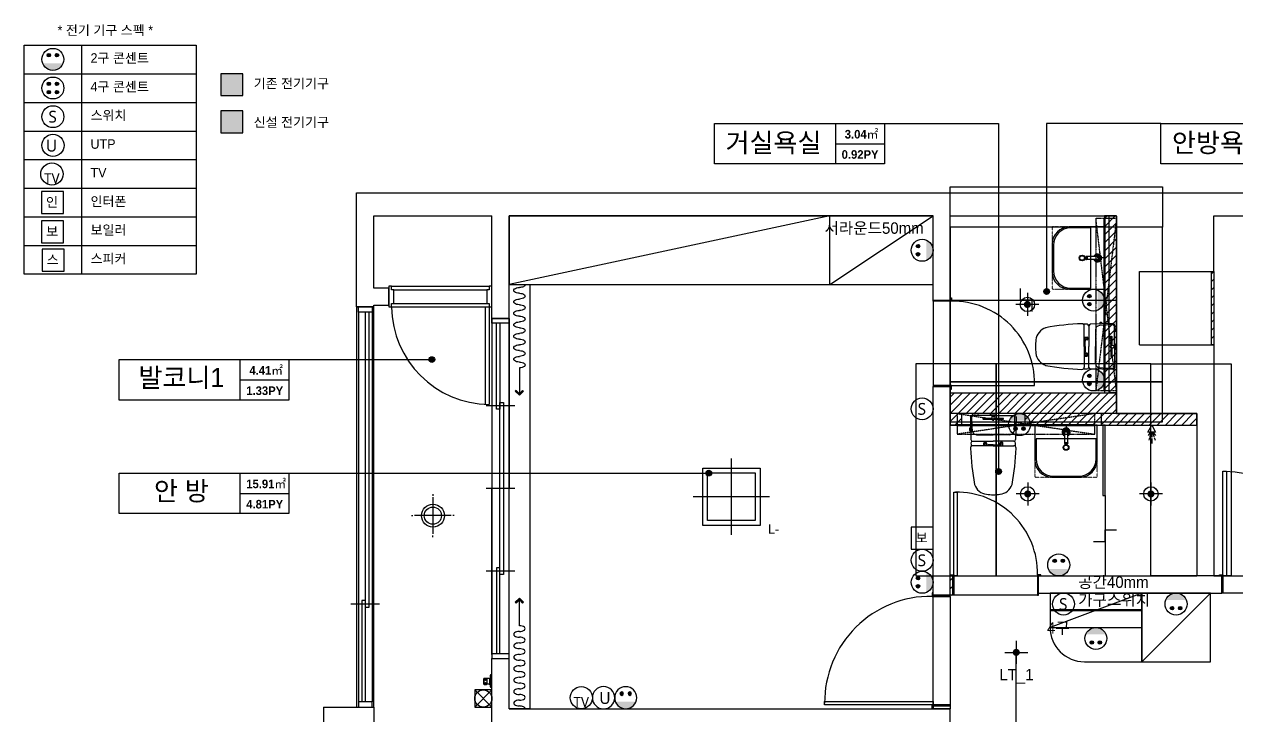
# Model space of a CAD drawing. Header units: millimetres. Extents: x 217202 to 745838, y -6815 to 171372.
# Drawn here: x 358572 to 369152, y 85841 to 91872 of the extents above; entities that cross this region are included whole.
import ezdxf
from ezdxf.enums import TextEntityAlignment as Align

# ---------------------------------------------------------------- set-up
doc = ezdxf.new("R2010")
doc.units = ezdxf.units.MM
doc.header["$PDMODE"] = 3
for name, pattern in [('DASHED', [0.75, 0.5, -0.25]), ('DH-HID2', [1.2, 0.8, -0.4]), ('DOT', [0.25, 0, -0.25]), ('HID', [2.3, 1.5, -0.8]), ('HIDDEN', [0.375, 0.25, -0.125])]:
    doc.linetypes.add(name, pattern=pattern)
doc.layers.get('DEFPOINTS').update_dxf_attribs({"color": 248})
for name, color, linetype in [('0-ELC TEXT', 7, 'Continuous'), ('01. F-소품', 3, 'Continuous'), ('02-WAL', 2, 'Continuous'), ('03-TEXT', 3, 'Continuous'), ('03-WAL NEW', 3, 'Continuous'), ('04-WIN', 4, 'Continuous'), ('06-FUR', 6, 'Continuous'), ('06-LIGHT', 4, 'Continuous'), ('07-DIM WAL', 5, 'Continuous'), ('2-con', 2, 'Continuous'), ('_LIBR', 4, 'Continuous'), ('BATH', 4, 'Continuous'), ('CO-BATH', 6, 'Continuous'), ('CO-DOOR', 8, 'Continuous'), ('FIN', 2, 'Continuous'), ('FUR', 8, 'DASHED'), ('HAT', 5, 'Continuous'), ('HL', 6, 'HIDDEN'), ('RC-LIGHT', 7, 'Continuous'), ('U-LANP', 6, 'Continuous'), ('설비', 140, 'Continuous'), ('욕실설비', 3, 'Continuous')]:
    doc.layers.add(name, color=color, linetype=linetype)
doc.styles.add('DH-TEXT', font='')
doc.styles.add('HY 울릉도 L', font='')
doc.styles.get("Standard").update_dxf_attribs({"font": ''})
doc.styles.add('넥슨고딕', font='NEXONLv1GothicBold.ttf')
doc.styles.add('코레일둥고', font='Korail_Round_Gothic_Medium.ttf')
doc.styles.get('DH-TEXT').set_extended_font_data('HY울릉도L')
doc.styles.get('HY 울릉도 L').set_extended_font_data('HY울릉도L')
doc.styles.get('Standard').set_extended_font_data('Haan YGodic 230')
doc.dimstyles.new('30', dxfattribs={"dimscale": 30, "dimtxt": 2, "dimasz": 1, "dimexe": 1, "dimexo": 1, "dimgap": 1, "dimtad": 1, "dimdec": 0, "dimrnd": 0.05, "dimdsep": 46, "dimlunit": 6, "dimtxsty": 'HY 울릉도 L', "dimblk": 'ARCHTICK', "dimcen": 2.5, "dimdle": 1, "dimclrd": 133, "dimclre": 133, "dimclrt": 30, "dimadec": 0, "dimazin": 0, "dimtfac": 1, "dimtdec": 0, "dimtix": 1, "dimtmove": 2, "dimatfit": 3, "dimldrblk": 'ARCHTICK', "dimfxl": 1, "dimlwd": -1, "dimlwe": -1, "dimarcsym": 0})

# ---------------------------------------------------------------- blocks, each defined once
blk = doc.blocks.new('ffwfr')
at = {"layer": '03-WAL NEW'}
h = blk.add_hatch(dxfattribs=at)
h.set_pattern_fill('_USER', color=8, scale=50, angle=225, pattern_type=0)
h.set_pattern_definition([(225, (159722.074, 126376.72), (35.35534, -35.35534), [])])
h.paths.add_polyline_path([(102088, 63998), (102109, 63998), (102109, 63798), (102088, 63798)])
at = {"color": 8}
for p, q in [((103433, 66740), (103368, 66740)), ((102701, 66373), (102701, 66473)), ((102088, 66373), (103538, 66373)), ((102801, 66373), (102701, 66373)), ((102801, 66273), (102801, 66373)), ((103098, 65283), (103098, 65218)), ((103438, 64668), (103438, 63968)), ((103438, 64268), (103438, 64368)), ((103438, 64368), (103538, 64368)), ((103338, 64268), (103438, 64268)), ((97938, 62823), (98088, 62973)), ((97938, 62973), (98088, 62823))]:
    blk.add_line(p, q, dxfattribs=at)
blk.add_lwpolyline([(97938, 62823), (98088, 62823), (98088, 62973), (97938, 62973)], close=True, dxfattribs=at)
blk.add_circle((98013, 62898), 75, dxfattribs=at)
at = {"layer": '02-WAL', "color": 8}
blk.add_line((101888, 62808), (102088, 62808), dxfattribs=at)
blk.add_lwpolyline([(102858, 63798), (102858, 63968)], dxfattribs=at)
at = {"layer": '03-WAL NEW', "color": 8, "linetype": 'Continuous'}
for p, q in [((103433, 67084), (103457, 67108)), ((103433, 67013), (103527, 67108)), ((103433, 66942), (103538, 67047)), ((103433, 66872), (103538, 66977)), ((103433, 66801), (103538, 66906)), ((103433, 66730), (103538, 66835)), ((103433, 66659), (103538, 66764)), ((103433, 66589), (103538, 66694)), ((103433, 66518), (103538, 66623)), ((103433, 66447), (103538, 66552)), ((104368, 66605), (104386, 66623)), ((104368, 66534), (104388, 66554)), ((103433, 66377), (103538, 66482)), ((104368, 66463), (104388, 66483)), ((103433, 66306), (103538, 66411)), ((103433, 66235), (103538, 66340)), ((104368, 66392), (104388, 66412)), ((104368, 66322), (104388, 66342)), ((103433, 66165), (103538, 66270)), ((104368, 66251), (104388, 66271)), ((103433, 66094), (103538, 66199)), ((103433, 66023), (103538, 66128)), ((104368, 66180), (104388, 66200)), ((104368, 66110), (104388, 66130)), ((103433, 65952), (103538, 66057)), ((104368, 66039), (104388, 66059)), ((103433, 65882), (103538, 65987)), ((103433, 65811), (103538, 65916)), ((104382, 65983), (104388, 65988)), ((103433, 65740), (103538, 65845)), ((103433, 65670), (103538, 65775)), ((103433, 65599), (103538, 65704)), ((103467, 65563), (103538, 65633)), ((102088, 65527), (102124, 65563)), ((102088, 65456), (102195, 65563)), ((102088, 65385), (102265, 65563)), ((102156, 65383), (102336, 65563)), ((102227, 65383), (102407, 65563)), ((102297, 65383), (102477, 65563)), ((102368, 65383), (102548, 65563)), ((102439, 65383), (102619, 65563)), ((102510, 65383), (102690, 65563)), ((102580, 65383), (102760, 65563)), ((102651, 65383), (102831, 65563)), ((102722, 65383), (102902, 65563)), ((102792, 65383), (102972, 65563)), ((102863, 65383), (103043, 65563)), ((102934, 65383), (103114, 65563)), ((103005, 65383), (103185, 65563)), ((103075, 65383), (103255, 65563)), ((103146, 65383), (103326, 65563)), ((103217, 65383), (103397, 65563)), ((103287, 65383), (103467, 65563)), ((103358, 65383), (103538, 65562)), ((103429, 65383), (103538, 65492)), ((102088, 65314), (102156, 65383)), ((102738, 65328), (102792, 65383)), ((102763, 65283), (102863, 65383)), ((102834, 65283), (102934, 65383)), ((102905, 65283), (103005, 65383)), ((102975, 65283), (103075, 65383)), ((103046, 65283), (103146, 65383)), ((103117, 65283), (103217, 65383)), ((103187, 65283), (103287, 65383)), ((103258, 65283), (103358, 65383)), ((103329, 65283), (103429, 65383)), ((103400, 65283), (103500, 65383)), ((103470, 65283), (103570, 65383)), ((103500, 65383), (103538, 65421)), ((103541, 65283), (103641, 65383)), ((103612, 65283), (103712, 65383)), ((103682, 65283), (103782, 65383)), ((103753, 65283), (103853, 65383)), ((103824, 65283), (103924, 65383)), ((103894, 65283), (103994, 65383)), ((103965, 65283), (104065, 65383)), ((104036, 65283), (104136, 65383)), ((104107, 65283), (104207, 65383)), ((102127, 65283), (102188, 65344)), ((104177, 65283), (104238, 65343))]:
    blk.add_line(p, q, dxfattribs=at)
at = {"layer": '03-WAL NEW', "color": 8}
for p, q in [((103538, 67108), (103433, 67108)), ((103433, 67108), (103433, 65563)), ((103538, 65563), (103538, 67108)), ((104368, 65983), (104368, 66623)), ((104368, 66623), (104388, 66623)), ((104388, 66623), (104388, 65983)), ((104388, 65983), (104368, 65983)), ((102088, 65383), (102088, 65563)), ((102088, 65563), (103538, 65563)), ((103433, 65563), (103538, 65563)), ((103538, 65563), (103538, 65383)), ((103538, 65383), (102088, 65383)), ((102188, 65383), (102088, 65383)), ((102088, 65383), (102088, 65283)), ((102188, 65283), (102188, 65383)), ((104238, 65383), (102738, 65383)), ((102738, 65383), (102738, 65283)), ((103408, 65283), (103408, 65383)), ((104238, 65283), (104238, 65383)), ((102738, 65283), (102088, 65283)), ((102088, 65283), (102188, 65283)), ((102738, 65283), (104238, 65283))]:
    blk.add_line(p, q, dxfattribs=at)
for points in [[(102088, 63968), (102109, 63968), (102109, 63798), (102088, 63798)], [(101938, 62808), (101938, 62833), (102088, 62833), (102088, 62808)]]:
    blk.add_lwpolyline(points, close=True, dxfattribs=at)
at = {"layer": '04-WIN', "color": 8}
for p, q in [((96923, 66268), (96923, 62868)), ((96983, 66268), (96983, 62868)), ((97043, 66268), (97043, 62868)), ((98088, 66178), (98088, 64730)), ((98088, 66173), (98088, 64730)), ((98238, 66173), (98238, 64730)), ((98288, 65451), (98038, 65451)), ((103418, 65283), (103418, 64668)), ((103438, 65283), (103418, 65283)), ((103438, 64668), (103438, 65283)), ((98288, 64730), (98038, 64730)), ((98088, 63283), (98088, 64730)), ((98238, 63288), (98238, 64730)), ((103418, 64668), (103438, 64668)), ((98288, 64009), (98038, 64009)), ((96858, 63723), (97108, 63723))]:
    blk.add_line(p, q, dxfattribs=at)
for points in [[(97058, 66313), (96908, 66313), (96908, 62823), (97058, 62823)], [(96923, 66313), (97043, 66313), (97043, 66268), (96923, 66268)], [(98238, 63248), (98238, 66213), (98088, 66213), (98088, 63248)], [(98158, 65481), (98188, 65481), (98188, 64730), (98188, 63979), (98158, 63979), (98158, 64730)], [(97043, 62868), (96923, 62868), (96923, 62823), (97043, 62823)]]:
    blk.add_lwpolyline(points, close=True, dxfattribs=at)
for points in [[(97013, 66268), (97013, 63693), (96983, 63693)], [(98178, 66213), (98238, 66213), (98238, 66173), (98088, 66173), (98088, 66213)], [(98158, 66173), (98158, 65421), (98128, 65421), (98128, 66173)], [(98158, 63288), (98158, 64039), (98128, 64039), (98128, 63288)], [(96983, 63753), (96953, 63753), (96953, 62868)], [(98178, 63248), (98238, 63248), (98238, 63288), (98088, 63288), (98088, 63248)]]:
    blk.add_lwpolyline(points, dxfattribs=at)
at = {"layer": '06-FUR', "color": 8}
for p, q in [((101038, 67108), (98238, 66508)), ((98238, 67108), (98238, 66508)), ((101938, 67108), (98238, 67108)), ((101038, 66508), (101038, 67108)), ((101038, 66508), (101938, 67108)), ((101938, 66508), (101938, 67108)), ((98238, 66508), (101938, 66508)), ((103758, 63818), (102958, 63518)), ((102958, 63818), (102958, 63518)), ((103758, 63818), (102958, 63818)), ((103758, 63218), (104358, 63818)), ((104358, 63818), (103758, 63818)), ((103758, 63818), (103758, 63218)), ((103758, 63218), (103758, 63818)), ((104358, 63818), (103758, 63818)), ((103758, 63818), (103758, 63218)), ((104358, 63218), (104358, 63818)), ((104358, 63218), (104358, 63818)), ((102958, 63518), (103758, 63518)), ((103258, 63218), (103758, 63218)), ((103758, 63218), (104358, 63218)), ((103758, 63218), (104358, 63218))]:
    blk.add_line(p, q, dxfattribs=at)
at = {"layer": '06-FUR', "color": 8, "linetype": 'HIDDEN'}
for p, q in [((103538, 67085), (103358, 65585)), ((103538, 65585), (103358, 67085)), ((103538, 67085), (103358, 67085)), ((103358, 67085), (103358, 65585)), ((103538, 65585), (103538, 67085)), ((103358, 65585), (103538, 65585)), ((102148, 65383), (103348, 65203)), ((103348, 65383), (102148, 65203)), ((102148, 65383), (102148, 65203)), ((103348, 65383), (102148, 65383)), ((103348, 65203), (103348, 65383)), ((102148, 65203), (103348, 65203))]:
    blk.add_line(p, q, dxfattribs=at)
at = {"layer": '06-FUR', "color": 8, "linetype": 'HIDDEN', "ltscale": 5}
for p, q in [((103473, 65563), (103473, 67108)), ((103473, 67108), (103538, 67108)), ((103538, 67108), (103538, 65503)), ((103538, 65563), (103473, 65563))]:
    blk.add_line(p, q, dxfattribs=at)
at = {"layer": '06-FUR', "color": 8}
blk.add_arc((103258, 63518), 300, 180, 270, dxfattribs=at)
at = {"layer": '2-con', "color": 8}
for p, q in [((96908, 66313), (96908, 67308)), ((96908, 67308), (108238, 67308)), ((97058, 66477), (97058, 67108)), ((97058, 67108), (98088, 67108)), ((98088, 66213), (98088, 67108)), ((98238, 66213), (98238, 67108)), ((98238, 67108), (101938, 67108)), ((101938, 66373), (101938, 67108)), ((102088, 66373), (102088, 67108)), ((102088, 67108), (103538, 67108)), ((103538, 65383), (103538, 67108)), ((104388, 66623), (104388, 67108)), ((104388, 67108), (108088, 67108)), ((103738, 65983), (103738, 66623)), ((103738, 66623), (104388, 66623)), ((101938, 66373), (102088, 66373)), ((96908, 66313), (97058, 66313)), ((97058, 66313), (97058, 66328)), ((98088, 66213), (98238, 66213)), ((103738, 65983), (104388, 65983)), ((104388, 65983), (104388, 63968)), ((101938, 63798), (101938, 65618)), ((101938, 65618), (102088, 65618)), ((102088, 63938), (102088, 65618)), ((103538, 65383), (104238, 65383)), ((104238, 65383), (104238, 63968)), ((102088, 63798), (102088, 63938)), ((102858, 63968), (104238, 63968)), ((102858, 63818), (102858, 63938)), ((104388, 63968), (104458, 63968)), ((104458, 63818), (104458, 63968)), ((101938, 63798), (102088, 63798)), ((102858, 63818), (104458, 63818)), ((98088, 62238), (98088, 63248)), ((98088, 63248), (98238, 63248)), ((98238, 62808), (98238, 63248)), ((96618, 62823), (96618, 62673)), ((96618, 62823), (97058, 62823)), ((97058, 62823), (97058, 62673)), ((98238, 62808), (102088, 62808)), ((102088, 62658), (102088, 62808))]:
    blk.add_line(p, q, dxfattribs=at)
blk.add_lwpolyline([(97058, 66328), (97188, 66328), (97188, 66477), (97058, 66477)], dxfattribs=at)
at = {"layer": '_LIBR', "color": 8, "linetype": 'Continuous'}
for p, q in [((97213, 66493), (98063, 66493)), ((97233, 66463), (98043, 66463)), ((97233, 66343), (98043, 66343)), ((97213, 66313), (98033, 66313))]:
    blk.add_line(p, q, dxfattribs=at)
for points in [[(97213, 66493), (97188, 66493), (97188, 66313), (97213, 66313), (97213, 66343), (97233, 66343), (97233, 66463), (97213, 66463), (97213, 66492)], [(102088, 66364), (102088, 66394), (102097, 66394), (102097, 66364), (102088, 66364)], [(98033, 65463), (98033, 66313), (98063, 66313), (98063, 65463)], [(102088, 65627), (102823, 65627), (102823, 65657), (102088, 65657), (102088, 65627)], [(102088, 65627), (102088, 65597), (102097, 65597), (102097, 65627), (102088, 65627)], [(104467, 63968), (104467, 64880), (104497, 64880), (104497, 63968), (104467, 63968)], [(102118, 63968), (102118, 64699), (102148, 64699), (102148, 63968), (102118, 63968)], [(102118, 63968), (102088, 63968), (102088, 63977), (102118, 63977), (102118, 63968)], [(102849, 63968), (102879, 63968), (102879, 63977), (102849, 63977), (102849, 63968)], [(104467, 63968), (104437, 63968), (104437, 63977), (104467, 63977), (104467, 63968)], [(101938, 63789), (101938, 63819), (101929, 63819), (101929, 63789), (101938, 63789)], [(101938, 62842), (100991, 62842), (100991, 62872), (101938, 62872), (101938, 62842)], [(101938, 62842), (101938, 62812), (101929, 62812), (101929, 62842), (101938, 62842)]]:
    blk.add_lwpolyline(points, dxfattribs=at)
for points in [[(98043, 66463), (98043, 66343), (98063, 66343), (98063, 66313), (98088, 66313), (98088, 66493), (98063, 66493), (98063, 66463)], [(102088, 66373), (102088, 66364), (101938, 66364), (101938, 66373)], [(102088, 65618), (102088, 65627), (101938, 65627), (101938, 65618)], [(102109, 63968), (102118, 63968), (102118, 63798), (102109, 63798)], [(102858, 63968), (102849, 63968), (102849, 63798), (102858, 63798)], [(104458, 63968), (104467, 63968), (104467, 63818), (104458, 63818)], [(101938, 63798), (101938, 63789), (102088, 63789), (102088, 63798)], [(101938, 62833), (101938, 62842), (102088, 62842), (102088, 62833)]]:
    blk.add_lwpolyline(points, close=True, dxfattribs=at)
for centre, radius, start, end in [((102108, 65649), 715, 359.3986, 90.9179), ((98074, 66323), 861, 180.7211, 269.2789), ((104467, 63967), 912, 0.5758, 89.0422), ((102140, 63990), 709, 358.9155, 90.6064), ((101916, 62864), 925, 89.1676, 180.4648)]:
    blk.add_arc(centre, radius, start, end, dxfattribs=at)
at = {"layer": 'BATH', "color": 8}
for p, q in [((103812, 65221), (103847, 65283)), ((103847, 65283), (103879, 65221)), ((103879, 65221), (103812, 65221)), ((103830, 65216), (103815, 65193)), ((103826, 65173), (103819, 65151)), ((103838, 65217), (103828, 65179)), ((103846, 65218), (103846, 65177)), ((103855, 65217), (103864, 65179)), ((103862, 65216), (103877, 65193)), ((103867, 65173), (103874, 65151)), ((103846, 65165), (103846, 65123))]:
    blk.add_line(p, q, dxfattribs=at)
at = {"layer": 'CO-BATH', "color": 8, "linetype": 'DOT'}
for p, q in [((102978, 67012), (102978, 66467)), ((103433, 67012), (102978, 67012)), ((103433, 66467), (103433, 67012)), ((102978, 66467), (103433, 66467)), ((103370, 65283), (102826, 65283)), ((102826, 65283), (102826, 64828)), ((103370, 64828), (103370, 65283)), ((102826, 64828), (103370, 64828))]:
    blk.add_line(p, q, dxfattribs=at)
at = {"layer": 'CO-BATH', "color": 8}
for p, q in [((103433, 67012), (103128, 67012)), ((103313, 67002), (103138, 67002)), ((103313, 66477), (103313, 67002)), ((103433, 66467), (103433, 67012)), ((102978, 66862), (102978, 66617)), ((102988, 66852), (102988, 66627)), ((103272, 66754), (103272, 66725)), ((103277, 66754), (103272, 66754)), ((103277, 66725), (103272, 66725)), ((103282, 66753), (103277, 66753)), ((103277, 66754), (103277, 66725)), ((103282, 66726), (103277, 66726)), ((103282, 66753), (103282, 66726)), ((103373, 66727), (103282, 66727)), ((103373, 66752), (103282, 66752)), ((103128, 66467), (103433, 66467)), ((103138, 66477), (103313, 66477)), ((102826, 65283), (102826, 64978)), ((103370, 65283), (102826, 65283)), ((103370, 64978), (103370, 65283)), ((103085, 65222), (103085, 65132)), ((103110, 65222), (103110, 65132)), ((102836, 65163), (102836, 64988)), ((103360, 65163), (102836, 65163)), ((103083, 65127), (103083, 65122)), ((103083, 65127), (103112, 65127)), ((103083, 65122), (103112, 65122)), ((103084, 65132), (103084, 65127)), ((103084, 65132), (103111, 65132)), ((103111, 65132), (103111, 65127)), ((103112, 65127), (103112, 65122)), ((103360, 64988), (103360, 65163)), ((102976, 64828), (103220, 64828)), ((102986, 64838), (103210, 64838))]:
    blk.add_line(p, q, dxfattribs=at)
for centre, radius in [((103238, 66740), 25), ((103238, 66740), 20), ((103098, 65088), 25), ((103098, 65088), 20)]:
    blk.add_circle(centre, radius, dxfattribs=at)
for centre, radius, start, end in [((103128, 66862), 150, 90, 180), ((103138, 66852), 150, 90, 180), ((103373, 66740), 35, 200.9248, 159.0751), ((103373, 66740), 30, 204.6243, 155.3757), ((103373, 66740), 25, 210, 150), ((103373, 66740), 18, 223.9829, 136.017), ((103373, 66740), 12.5, 270, 90), ((103128, 66617), 150, 180, 270), ((103138, 66627), 150, 180, 270), ((103098, 65222), 35, 290.9248, 249.0751), ((103098, 65222), 30, 294.6243, 245.3757), ((103098, 65222), 25, 300, 240), ((103098, 65222), 18, 313.9829, 226.017), ((103098, 65222), 12.5, 360, 180), ((102976, 64978), 150, 180, 270), ((102986, 64988), 150, 180, 270), ((103210, 64988), 150, 270, 0), ((103220, 64978), 150, 270, 0)]:
    blk.add_arc(centre, radius, start, end, dxfattribs=at)
at = {"layer": 'CO-DOOR', "color": 8, "linetype": 'DH-HID2'}
for points in [[(101938, 66364), (101938, 65627), (102088, 65627), (102088, 66364)], [(102849, 63798), (102118, 63798), (102118, 63968), (102849, 63968)], [(105379, 63818), (104467, 63818), (104467, 63968), (105379, 63968)], [(102088, 63789), (102088, 62842), (101938, 62842), (101938, 63789)]]:
    blk.add_lwpolyline(points, close=True, dxfattribs=at)
at = {"layer": 'FIN', "color": 8}
for p, q in [((103257, 65967), (103257, 66147)), ((103297, 66148), (103297, 65967)), ((103506, 66168), (103311, 66163)), ((103522, 66140), (103522, 66153)), ((103522, 65975), (103522, 66140)), ((103523, 66123), (103523, 66136)), ((103523, 66123), (103523, 66111)), ((103354, 66113), (103354, 65967)), ((103257, 65967), (103257, 65788)), ((103297, 65787), (103297, 65967)), ((103354, 65822), (103354, 65967)), ((103522, 65960), (103522, 65795)), ((103506, 65768), (103311, 65772)), ((103522, 65795), (103522, 65782)), ((102263, 65351), (102268, 65156)), ((102290, 65366), (102278, 65366)), ((102455, 65366), (102290, 65366)), ((102307, 65368), (102295, 65368)), ((102307, 65368), (102320, 65368)), ((102471, 65366), (102636, 65366)), ((102636, 65366), (102648, 65366)), ((102663, 65351), (102658, 65156)), ((102318, 65199), (102463, 65199)), ((102608, 65199), (102463, 65199)), ((102283, 65141), (102463, 65141)), ((102463, 65102), (102284, 65102)), ((102643, 65141), (102463, 65141)), ((102463, 65102), (102642, 65102)), ((98016, 63069), (98016, 63025)), ((98019, 63071), (98018, 63071)), ((98019, 63071), (98019, 63023)), ((98025, 63071), (98025, 63056)), ((98031, 63071), (98031, 63056)), ((98037, 63071), (98037, 63056)), ((98043, 63071), (98043, 63023)), ((98065, 63071), (98043, 63071)), ((98067, 63069), (98067, 63025)), ((98073, 63064), (98067, 63064)), ((98073, 63097), (98073, 63003)), ((98088, 63107), (98083, 63107)), ((98019, 63023), (98018, 63023)), ((98025, 63038), (98025, 63023)), ((98031, 63038), (98031, 63023)), ((98037, 63038), (98037, 63023)), ((98065, 63023), (98043, 63023)), ((98073, 63030), (98067, 63030)), ((98088, 62993), (98083, 62993))]:
    blk.add_line(p, q, dxfattribs=at)
for centre, radius, start, end in [((102960, 66012), 126, 108.2964, 173.4241), ((103326, 63963), 2206, 92.3333, 100.6081), ((103237, 66147), 20, 0, 92.3333), ((103326, 63963), 2200, 91.1574, 91.963), ((103281, 66147), 15.8, 4.8211, 86.3863), ((103312, 66148), 15, 91.3651, 180), ((103394, 66111), 40, 95.9437, 177.5129), ((103494, 65156), 1000, 89.3116, 95.9437), ((103507, 66153), 15, 360, 91.3651), ((103506, 66140), 16, 0, 89.3116), ((103538, 66136), 15, 90, 180), ((103237, 65967), 406, 171.6993, 180), ((103538, 66111), 15, 180, 270), ((103237, 65967), 406, 180, 188.3007), ((102960, 65923), 126, 186.5759, 251.7036), ((103394, 65824), 40, 182.4871, 264.0563), ((103326, 67972), 2206, 259.3919, 267.6667), ((103237, 65788), 20, 267.6667, 0), ((103326, 67972), 2200, 268.037, 268.8426), ((103281, 65788), 15.8, 273.6137, 355.1789), ((103312, 65787), 15, 180, 268.6349), ((103494, 66779), 1000, 264.0563, 270.6884), ((103506, 65795), 16, 270.6884, 0), ((103507, 65782), 15, 268.6349, 0), ((102295, 65383), 15, 180, 270), ((102320, 65383), 15, 270, 0), ((102278, 65351), 15, 90, 181.3651), ((102290, 65350), 16, 90, 179.3116), ((103274, 65338), 1000, 179.3116, 185.9437), ((102636, 65350), 16, 0.6884, 90), ((101652, 65338), 1000, 354.0563, 0.6884), ((102648, 65351), 15, 358.6349, 90), ((102319, 65239), 40, 185.9437, 267.5129), ((102607, 65239), 40, 272.4871, 354.0563), ((102284, 65082), 20, 90, 182.3333), ((104468, 65171), 2206, 182.3333, 190.6081), ((102283, 65156), 15, 181.3651, 270), ((102284, 65125), 15.8, 94.8211, 176.3863), ((104468, 65171), 2200, 181.1574, 181.963), ((100458, 65171), 2206, 349.3919, 357.6667), ((102642, 65082), 20, 357.6667, 90), ((102643, 65156), 15, 270, 358.6349), ((102642, 65125), 15.8, 3.6137, 85.1789), ((100458, 65171), 2200, 358.037, 358.8426), ((102419, 64804), 126, 198.2964, 263.4241), ((102507, 64804), 126, 276.5759, 341.7036), ((102463, 65081), 406, 261.6993, 270), ((102463, 65081), 406, 270, 278.3007), ((98018, 63069), 2, 90, 180), ((98022, 63071), 3, 0, 180), ((98022, 63056), 3, 0, 180), ((98028, 63071), 3, 0, 180), ((98028, 63056), 3, 0, 180), ((98034, 63071), 3, 0, 180), ((98034, 63056), 3, 0, 180), ((98040, 63071), 3, 0, 180), ((98040, 63056), 3, 0, 180), ((98065, 63069), 2, 0, 90), ((98083, 63097), 10, 90, 180), ((98018, 63025), 2, 180, 270), ((98022, 63038), 3, 180, 0), ((98022, 63023), 3, 180, 0), ((98028, 63038), 3, 180, 0), ((98028, 63023), 3, 180, 0), ((98034, 63038), 3, 180, 0), ((98034, 63023), 3, 180, 0), ((98040, 63038), 3, 180, 0), ((98040, 63023), 3, 180, 0), ((98065, 63025), 2, 270, 0), ((98083, 63003), 10, 180, 270)]:
    blk.add_arc(centre, radius, start, end, dxfattribs=at)
at = {"layer": 'FUR', "color": 8}
blk.add_line((102958, 63818), (102958, 63518), dxfattribs=at)
at = {"layer": 'HL', "color": 8, "linetype": 'Continuous'}
for p, q in [((103392, 66172), (103392, 66165)), ((103408, 66176), (103396, 66176)), ((103412, 66172), (103412, 66165)), ((103257, 66050), (103282, 66050)), ((103266, 66026), (103257, 66026)), ((103266, 66026), (103266, 66016)), ((103282, 66026), (103266, 66026)), ((103286, 66046), (103286, 66030)), ((103490, 66054), (103490, 65975)), ((103497, 66054), (103497, 65976)), ((103264, 66014), (103257, 66014)), ((103264, 65921), (103257, 65921)), ((103264, 65967), (103264, 66014)), ((103264, 65967), (103264, 65921)), ((103266, 65909), (103266, 65919)), ((103482, 65973), (103516, 65979)), ((103482, 65973), (103482, 65962)), ((103482, 65962), (103516, 65956)), ((103490, 65960), (103490, 65881)), ((103497, 65959), (103497, 65881)), ((103516, 65979), (103523, 65974)), ((103516, 65979), (103516, 65956)), ((103516, 65956), (103523, 65961)), ((103523, 65974), (103528, 65980)), ((103523, 65974), (103523, 65961)), ((103523, 65961), (103528, 65955)), ((103528, 65992), (103538, 65992)), ((103528, 65992), (103528, 65944)), ((103528, 65944), (103538, 65944)), ((103266, 65909), (103257, 65909)), ((103257, 65885), (103282, 65885)), ((103282, 65909), (103266, 65909)), ((103286, 65889), (103286, 65905)), ((102439, 65373), (102439, 65383)), ((102487, 65373), (102487, 65383)), ((102376, 65342), (102454, 65342)), ((102376, 65335), (102456, 65335)), ((102439, 65373), (102487, 65373)), ((102456, 65368), (102451, 65373)), ((102452, 65361), (102456, 65368)), ((102457, 65326), (102452, 65361)), ((102452, 65361), (102474, 65361)), ((102456, 65368), (102470, 65368)), ((102457, 65326), (102469, 65326)), ((102469, 65326), (102474, 65361)), ((102470, 65368), (102475, 65373)), ((102474, 65361), (102470, 65368)), ((102470, 65335), (102550, 65335)), ((102471, 65342), (102550, 65342)), ((102254, 65252), (102254, 65240)), ((102258, 65256), (102265, 65256)), ((102258, 65236), (102266, 65236)), ((102380, 65102), (102380, 65126)), ((102384, 65130), (102401, 65130)), ((102405, 65126), (102405, 65110)), ((102405, 65110), (102415, 65110)), ((102405, 65110), (102405, 65102)), ((102463, 65109), (102417, 65109)), ((102417, 65108), (102417, 65102)), ((102463, 65109), (102509, 65109)), ((102509, 65108), (102509, 65102)), ((102521, 65110), (102511, 65110)), ((102521, 65126), (102521, 65110)), ((102521, 65110), (102521, 65102)), ((102542, 65130), (102525, 65130)), ((102546, 65102), (102546, 65126))]:
    blk.add_line(p, q, dxfattribs=at)
for centre in [(103272, 66038), (103272, 65898), (102393, 65116), (102533, 65116)]:
    blk.add_circle(centre, 8, dxfattribs=at)
for centre, radius, start, end in [((103396, 66172), 4, 90, 180), ((103408, 66172), 4, 0, 90), ((103282, 66046), 4, 0, 90), ((103282, 66030), 4, 270, 0), ((103494, 66054), 3.5, 0, 180), ((103264, 66016), 2, 270, 0), ((103264, 65919), 2, 0, 90), ((103282, 65905), 4, 0, 90), ((103282, 65889), 4, 270, 0), ((103494, 65881), 3.5, 180, 0), ((102376, 65338), 3.5, 90, 270), ((102550, 65338), 3.5, 270, 90), ((102258, 65252), 4, 90, 180), ((102258, 65240), 4, 180, 270), ((102384, 65126), 4, 90, 180), ((102401, 65126), 4, 0, 90), ((102415, 65108), 2, 0, 90), ((102511, 65108), 2, 90, 180), ((102525, 65126), 4, 90, 180), ((102542, 65126), 4, 0, 90)]:
    blk.add_arc(centre, radius, start, end, dxfattribs=at)
at = {"layer": '욕실설비', "color": 8}
for p, q in [((103837, 65224), (103837, 65223)), ((103856, 65226), (103856, 65223))]:
    blk.add_line(p, q, dxfattribs=at)
blk = doc.blocks.new('FFSFDF')
at = {"layer": '01. F-소품'}
blk.add_hatch(color=8, dxfattribs=at).paths.add_polyline_path([(1567673, 1746751), (1567680, 1746744), (1567715, 1746779), (1567680, 1746815), (1567673, 1746808), (1567701, 1746779)])
at = {"layer": '01. F-소품', "color": 8}
for p, q in [((1567673, 1746808), (1567680, 1746815)), ((1567475, 1746779), (1567701, 1746779)), ((1567673, 1746751), (1567680, 1746744))]:
    blk.add_line(p, q, dxfattribs=at)
for points in [[(1567680, 1746815), (1567715, 1746779), (1567680, 1746744)], [(1567673, 1746808), (1567701, 1746779), (1567673, 1746751)]]:
    blk.add_lwpolyline(points, dxfattribs=at)
for centre, start_param, end_param in [((1566800, 1746779), 1.570796, 4.712389), ((1566900, 1746779), 1.570796, 4.712389), ((1567000, 1746779), 1.570796, 4.712389), ((1567100, 1746779), 1.570796, 4.712389), ((1567200, 1746779), 1.570796, 4.712389), ((1567300, 1746779), 1.570796, 4.712389), ((1567400, 1746779), 1.570796, 4.712389), ((1566750, 1746779), 6.283185, 7.853982), ((1566850, 1746779), 4.712389, 7.853982), ((1566950, 1746779), 4.712389, 7.853982), ((1567050, 1746779), 4.712389, 7.853982), ((1567150, 1746779), 4.712389, 7.853982), ((1567250, 1746779), 4.712389, 7.853982), ((1567350, 1746779), 4.712389, 7.853982), ((1567450, 1746779), 4.712389, 7.853982)]:
    blk.add_ellipse(centre, major_axis=(0, -50), ratio=0.5, start_param=start_param, end_param=end_param, dxfattribs=at)
blk = doc.blocks.new('ghehrth')
at = {"layer": '06-LIGHT'}
h = blk.add_hatch(color=256, dxfattribs=at)
h.dxf.hatch_style = 1
edge = h.paths.add_edge_path()
edge.add_arc((74745, 23107), 31.2, 270, 630)
at = {"color": 1, "linetype": 'Continuous'}
for p, q in [((74745, 23007), (74745, 23207)), ((74645, 23107), (74845, 23107))]:
    blk.add_line(p, q, dxfattribs=at)
blk = doc.blocks.new('G-101')
at = {"layer": 'RC-LIGHT', "color": 251}
for p, q in [((0, -400), (0, 400)), ((400, 0), (-400, 0))]:
    blk.add_line(p, q, dxfattribs=at)
at = {"layer": 'RC-LIGHT', "color": 7}
for p, q in [((-300, -300), (-300, 300)), ((-300, 300), (300, 300)), ((300, 300), (300, -300)), ((300, -300), (-300, -300))]:
    blk.add_line(p, q, dxfattribs=at)
at = {"layer": 'RC-LIGHT', "color": 1}
blk.add_lwpolyline([(-250, 250), (250, 250), (250, -250), (-250, -250)], close=True, dxfattribs=at)
at = {"layer": 'RC-LIGHT', "style": 'DH-TEXT'}
blk.add_attdef('L-', text='', height=100, dxfattribs=at).set_placement((383, -288), align=Align.TOP_LEFT)
blk = doc.blocks.new('hallogen')
h = blk.add_hatch(color=256)
h.dxf.hatch_style = 1
edge = h.paths.add_edge_path()
edge.add_arc((48592, 60854), 31.2, 0, 360, ccw=False)
at = {"color": 1, "linetype": 'Continuous'}
for p, q in [((48592, 60954), (48592, 60754)), ((48692, 60854), (48492, 60854))]:
    blk.add_line(p, q, dxfattribs=at)
at = {"color": 4, "linetype": 'Continuous'}
blk.add_circle((48592, 60854), 62.5, dxfattribs=at)
blk = doc.blocks.new('A$C08B77260')
at = {"layer": 'HAT', "color": 1}
for p, q in [((187, 373), (187, 360)), ((187, 347), (187, 27)), ((0, 187), (13, 187)), ((347, 187), (27, 187)), ((373, 187), (360, 187)), ((187, 0), (187, 13))]:
    blk.add_line(p, q, dxfattribs=at)
at = {"layer": 'U-LANP', "color": 4}
blk.add_circle((187, 187), 100, dxfattribs=at)
at = {"layer": 'U-LANP', "color": 8}
blk.add_circle((187, 187), 75, dxfattribs=at)
blk = doc.blocks.new('_ArchTick')
at = {"color": 0, "linetype": 'ByBlock', "const_width": 0.15}
blk.add_lwpolyline([(-0.5, -0.5), (0.5, 0.5)], dxfattribs=at)
blk = doc.blocks.new('*D200')
at = {"layer": '07-DIM WAL', "color": 133, "transparency": 16777216}
for p, q in [((367228, 84863), (367228, 86423)), ((367258, 86393), (367258, 86393))]:
    blk.add_line(p, q, dxfattribs=at)
at = {"layer": 'DEFPOINTS', "color": 0, "transparency": 16777216}
for p in [(367228, 86393), (367228, 86393), (367228, 84893)]:
    blk.add_point(p, dxfattribs=at)
at = {"layer": '07-DIM WAL', "color": 133, "transparency": 16777216, "xscale": 30, "yscale": 30, "zscale": 30}
for p, rotation in [((367228, 86393), 90), ((367228, 84893), 270)]:
    blk.add_blockref('_ArchTick', p, dxfattribs=dict(at, rotation=rotation))
at = {"layer": '07-DIM WAL', "color": 30, "transparency": 16777216, "insert": (367162, 85643), "char_height": 60, "attachment_point": 5, "rotation": 90, "style": 'HY 울릉도 L'}
blk.add_mtext('1,500', dxfattribs=at)
blk = doc.blocks.new('swich')
at = {"layer": '설비', "color": 140}
blk.add_circle((372828.6, -86554.1), 84, dxfattribs=at)
at = {"layer": '설비', "color": 140, "insert": (372858.7, -86509.1), "char_height": 90, "attachment_point": 3}
blk.add_mtext_dynamic_manual_height_columns('{\\fMalgun Gothic|b0|i0|c129|p50;S}', width=143.497, gutter_width=1, heights=[0], dxfattribs=at)
blk = doc.blocks.new('egoo')
at = {"layer": '설비'}
h = blk.add_hatch(color=140, dxfattribs=at)
edge = h.paths.add_edge_path()
edge.add_arc((1015645, 443434), 22.3, 0, 360)
h = blk.add_hatch(color=140, dxfattribs=at)
edge = h.paths.add_edge_path()
edge.add_arc((1015748, 443434), 22.3, 0, 360)
h = blk.add_hatch(color=140, dxfattribs=at)
edge = h.paths.add_edge_path()
edge.add_line((1015826, 443329), (1015567, 443329))
edge.add_ellipse((1015696, 443381), major_axis=(99, 99), ratio=1, start_angle=156.9578, end_angle=293.0422)
at = {"layer": '설비', "color": 140}
for centre, radius in [((1015696, 443381), 140), ((1015645, 443434), 22.3), ((1015748, 443434), 22.3)]:
    blk.add_circle(centre, radius, dxfattribs=at)
blk = doc.blocks.new('utp')
at = {"layer": '설비', "color": 140}
blk.add_circle((372928, -86921), 140, dxfattribs=at)
at = {"layer": '설비', "color": 140, "insert": (372982, -87001), "char_height": 150, "attachment_point": 9}
blk.add_mtext_dynamic_manual_height_columns('{\\fMalgun Gothic|b0|i0|c129|p50;U}', width=275.64, gutter_width=1, heights=[0], dxfattribs=at)
blk = doc.blocks.new('TV')
at = {"layer": '설비', "color": 140}
blk.add_circle((146227, 46947), 140, dxfattribs=at)
at = {"layer": '설비', "color": 140, "insert": (146088, 46828), "char_height": 130, "attachment_point": 7}
blk.add_mtext_dynamic_manual_height_columns('\\pxsm1,qc;{\\fMalgun Gothic|b0|i0|c129|p50;TV}', width=275.64, gutter_width=1, heights=[0], dxfattribs=at)

msp = doc.modelspace()

# ---------------------------------------------------------------- hatches: boundary and pattern name
at = {"layer": '0-ELC TEXT'}
h = msp.add_hatch(color=256, dxfattribs=at)
h.dxf.hatch_style = 1
edge = h.paths.add_edge_path()
edge.add_arc((367493.2, 89540.2), 25, 360, 720, ccw=False)
h = msp.add_hatch(color=256, dxfattribs=at)
h.dxf.hatch_style = 1
edge = h.paths.add_edge_path()
edge.add_arc((362128.8, 88947.1), 25, 180, 540, ccw=False)
h = msp.add_hatch(color=256, dxfattribs=at)
h.dxf.hatch_style = 1
edge = h.paths.add_edge_path()
edge.add_arc((364544.9, 87957.4), 25, 180, 540, ccw=False)
h = msp.add_hatch(color=256, dxfattribs=at)
h.dxf.hatch_style = 1
edge = h.paths.add_edge_path()
edge.add_arc((367074.3, 87970.7), 25, -180, 180)
at = {"layer": 'RC-LIGHT'}
h = msp.add_hatch(color=140, dxfattribs=at)
h.dxf.hatch_style = 1
h.paths.add_polyline_path([(360288, 91249.4), (360479.6, 91249.4), (360479.6, 91441.1), (360288, 91441.1)])
h = msp.add_hatch(color=10, dxfattribs=at)
h.dxf.hatch_style = 1
h.paths.add_polyline_path([(360288, 90924.6), (360479.6, 90924.6), (360479.6, 91116.2), (360288, 91116.2)])
at = {"layer": '설비'}
h = msp.add_hatch(color=140, dxfattribs=at)
edge = h.paths.add_edge_path()
edge.add_arc((358787.3, 91351.9), 15.3, 0, 360)
h = msp.add_hatch(color=140, dxfattribs=at)
edge = h.paths.add_edge_path()
edge.add_arc((358857.4, 91351.9), 15.3, 0, 360)
h = msp.add_hatch(color=140, dxfattribs=at)
edge = h.paths.add_edge_path()
edge.add_arc((358787.3, 91280.3), 15.3, 0, 360)
h = msp.add_hatch(color=140, dxfattribs=at)
edge = h.paths.add_edge_path()
edge.add_arc((358857.4, 91280.3), 15.3, 0, 360)
h = msp.add_hatch(color=10, dxfattribs=at)
edge = h.paths.add_edge_path()
edge.add_arc((366371, 89936), 15.3, 0, 360)
h = msp.add_hatch(color=10, dxfattribs=at)
edge = h.paths.add_edge_path()
edge.add_line((366442.7, 89812), (366442.7, 89989.8))
edge.add_ellipse((366406.8, 89900.9), major_axis=(-67.8, -67.8), ratio=1, start_angle=66.95778, end_angle=203.04222, ccw=False)
h = msp.add_hatch(color=10, dxfattribs=at)
edge = h.paths.add_edge_path()
edge.add_arc((366371, 89865.9), 15.3, 0, 360)
h = msp.add_hatch(color=10, dxfattribs=at)
edge = h.paths.add_edge_path()
edge.add_line((367345.6, 88415.9), (367167.8, 88415.9))
edge.add_ellipse((367256.7, 88380.1), major_axis=(67.8, -67.8), ratio=1, start_angle=66.95778, end_angle=203.04222, ccw=False)
h = msp.add_hatch(color=10, dxfattribs=at)
edge = h.paths.add_edge_path()
edge.add_arc((367221.7, 88344.3), 15.3, 0, 360)
h = msp.add_hatch(color=10, dxfattribs=at)
edge = h.paths.add_edge_path()
edge.add_arc((367291.7, 88344.3), 15.3, 0, 360)
h = msp.add_hatch(color=10, dxfattribs=at)
edge = h.paths.add_edge_path()
edge.add_line((368533.8, 86850.9), (368711.5, 86850.9))
edge.add_ellipse((368622.7, 86815.1), major_axis=(-67.8, -67.8), ratio=1, start_angle=156.95778, end_angle=293.04222)
h = msp.add_hatch(color=10, dxfattribs=at)
edge = h.paths.add_edge_path()
edge.add_arc((368587.6, 86779.3), 15.3, 0, 360)
h = msp.add_hatch(color=10, dxfattribs=at)
edge = h.paths.add_edge_path()
edge.add_arc((368657.7, 86779.3), 15.3, 0, 360)
h = msp.add_hatch(color=10, dxfattribs=at)
edge = h.paths.add_edge_path()
edge.add_line((367833.8, 86550.9), (368011.5, 86550.9))
edge.add_ellipse((367922.7, 86515.1), major_axis=(-67.8, -67.8), ratio=1, start_angle=156.95778, end_angle=293.04222)
h = msp.add_hatch(color=10, dxfattribs=at)
edge = h.paths.add_edge_path()
edge.add_arc((367887.6, 86479.3), 15.3, 0, 360)
h = msp.add_hatch(color=10, dxfattribs=at)
edge = h.paths.add_edge_path()
edge.add_arc((367957.7, 86479.3), 15.3, 0, 360)

# ---------------------------------------------------------------- linework, layer by layer
at = {"layer": '0-ELC TEXT'}
for p, q in [((359072.3, 91691.1), (359072.3, 89691.1)), ((358572.3, 91441.1), (360072.3, 91441.1)), ((358572.3, 91191.1), (360072.3, 91191.1)), ((365652.6, 90653.7), (365652.6, 91007.4)), ((358572.3, 90941.1), (360072.3, 90941.1)), ((365652.6, 90830.6), (366077.3, 90830.6)), ((358572.3, 90691.1), (360072.3, 90691.1)), ((358572.3, 90441.1), (360072.3, 90441.1)), ((358572.3, 90191.1), (360072.3, 90191.1)), ((358572.3, 89941.1), (360072.3, 89941.1)), ((360457.7, 88593.4), (360457.7, 88947.1)), ((360882.4, 88947.1), (362128.8, 88947.1)), ((360457.7, 88770.2), (360882.4, 88770.2)), ((360457.7, 87603.6), (360457.7, 87957.4)), ((360882.4, 87957.4), (364544.9, 87957.4)), ((360457.7, 87780.5), (360882.4, 87780.5))]:
    msp.add_line(p, q, dxfattribs=at)
for points in [[(360072.3, 89691.1), (358572.3, 89691.1), (358572.3, 91691.1), (360072.3, 91691.1)], [(364595.4, 91007.4), (366077.3, 91007.4), (366077.3, 90653.7), (364595.4, 90653.7)], [(368490.2, 91007.4), (369972.1, 91007.4), (369972.1, 90653.7), (368490.2, 90653.7)], [(359400.5, 88947.1), (360882.4, 88947.1), (360882.4, 88593.4), (359400.5, 88593.4)], [(359400.5, 87957.4), (360882.4, 87957.4), (360882.4, 87603.6), (359400.5, 87603.6)]]:
    msp.add_lwpolyline(points, close=True, dxfattribs=at)
for points in [[(366077.3, 91007.4), (367074.3, 91007.4), (367074.3, 87970.7)], [(368490.2, 91007.4), (367493.2, 91007.4), (367493.2, 89540.2)]]:
    msp.add_lwpolyline(points, dxfattribs=at)
for centre in [(367493.2, 89540.2), (362128.8, 88947.1), (364544.9, 87957.4), (367074.3, 87970.7)]:
    msp.add_circle(centre, 25, dxfattribs=at)
at = {"layer": '06-LIGHT', "color": 10, "linetype": 'HID', "const_width": 20}
for points in [[(367997.7, 90177.2), (367997.7, 88678.4)], [(366712.7, 88375.9), (367912.7, 88375.9)], [(367522.7, 86760.9), (368322.7, 86760.9)]]:
    msp.add_lwpolyline(points, dxfattribs=at)
at = {"layer": '06-LIGHT'}
msp.add_lwpolyline([(362802.7, 89600.9), (362982.7, 89600.9), (362982.7, 85900.9), (362802.7, 85900.9)], dxfattribs=at)
at = {"layer": 'HAT'}
for points in [[(368502.7, 90453.4), (368502.7, 90103.4), (366652.7, 90103.4), (366652.7, 90453.4)], [(368502.7, 88753.4), (368502.7, 90103.4), (366652.7, 90103.4), (366652.7, 88753.4)], [(366352.7, 87060.9), (367052.7, 87060.9), (367052.7, 88910.9), (366352.7, 88910.9)], [(367052.7, 87060.9), (368402.7, 87060.9), (368402.7, 88910.9), (367052.7, 88910.9)], [(369102.7, 87060.9), (368402.7, 87060.9), (368402.7, 88910.9), (369102.7, 88910.9)], [(368502.7, 88403.4), (368502.7, 88753.4), (366652.7, 88753.4), (366652.7, 88403.4)]]:
    msp.add_lwpolyline(points, close=True, dxfattribs=at)
at = {"layer": 'RC-LIGHT', "color": 140}
for points in [[(360288, 91249.4), (360479.6, 91249.4), (360479.6, 91441.1), (360288, 91441.1)], [(358722.1, 90220.6), (358913.8, 90220.6), (358913.8, 90412.3), (358722.1, 90412.3)], [(358723.9, 89965.2), (358915.6, 89965.2), (358915.6, 90156.8), (358723.9, 90156.8)], [(358728.6, 89718.2), (358920.2, 89718.2), (358920.2, 89909.8), (358728.6, 89909.8)], [(366311, 87292.7), (366502.7, 87292.7), (366502.7, 87484.4), (366311, 87484.4)]]:
    msp.add_lwpolyline(points, close=True, dxfattribs=at)
at = {"layer": 'RC-LIGHT', "color": 10}
msp.add_lwpolyline([(360288, 90924.6), (360479.6, 90924.6), (360479.6, 91116.2), (360288, 91116.2)], close=True, dxfattribs=at)
at = {"layer": '설비', "color": 140}
for centre, radius in [((358822.3, 91316.1), 95.8), ((358787.3, 91351.9), 15.3), ((358857.4, 91351.9), 15.3), ((358787.3, 91280.3), 15.3), ((358857.4, 91280.3), 15.3)]:
    msp.add_circle(centre, radius, dxfattribs=at)
at = {"layer": '설비', "color": 10}
for centre, radius in [((366406.8, 89900.9), 95.8), ((366371, 89936), 15.3), ((366371, 89865.9), 15.3), ((367256.7, 88380.1), 95.8), ((367221.7, 88344.3), 15.3), ((367291.7, 88344.3), 15.3), ((368622.7, 86815.1), 95.8), ((368587.6, 86779.3), 15.3), ((368657.7, 86779.3), 15.3), ((367922.7, 86515.1), 95.8), ((367887.6, 86479.3), 15.3), ((367957.7, 86479.3), 15.3)]:
    msp.add_circle(centre, radius, dxfattribs=at)

# ---------------------------------------------------------------- block references
for name, p in [('ffwfr', (264564.7, 23093.4)), ('A$C08B77260', (361951, 87399.3))]:
    msp.add_blockref(name, p)
at = {"color": 0, "xscale": -1, "rotation": 90}
msp.add_blockref('FFSFDF', (2109672.1, 1656350.7), dxfattribs=at)
at = {"color": 0, "rotation": 90.00000000000001}
msp.add_blockref('FFSFDF', (2109672.1, -1480848.8), dxfattribs=at)
at = {"layer": '06-LIGHT'}
for p in [(318733.5, 28574.2), (318736, 26921.7), (319811, 26921.7)]:
    msp.add_blockref('hallogen', p, dxfattribs=at)
at = {"layer": '06-LIGHT', "rotation": 270}
msp.add_blockref('ghehrth', (344120.9, 161138.4), dxfattribs=at)
at = {"layer": 'RC-LIGHT', "color": 140, "yscale": 0.6845238224412213, "zscale": 0.6845238224412213}
for p, xscale in [((-336446.1, -211939.1), 0.6845238224412213), ((-327669.4, -216348.4), 0.6845238224412213), ((1059088.9, -217507), -0.6845238224412213)]:
    msp.add_blockref('egoo', p, dxfattribs=dict(at, xscale=xscale))
at = {"layer": 'RC-LIGHT', "xscale": 0.6944444444444445, "yscale": 0.6944444444444445, "zscale": 0.6944444444444445}
for p in [(257267.2, 57963.6), (261886.6, 53395.8)]:
    msp.add_blockref('TV', p, dxfattribs=at)
at = {"layer": 'RC-LIGHT', "color": 140, "xscale": 0.6845238224412213, "yscale": 0.6845238224412213, "zscale": 0.6845238224412213, "rotation": 89.99999999999999}
for p in [(671407, -605802.5), (671407, -606498.1), (669912, -608263.2)]:
    msp.add_blockref('egoo', p, dxfattribs=at)
at = {"layer": 'RC-LIGHT', "xscale": 0.8333333333333334, "yscale": 0.8333333333333334, "zscale": 0.8333333333333334}
msp.add_blockref('G-101', (364742.7, 87750.9), dxfattribs=at).add_auto_attribs({'L-': 'L-'})
at = {"layer": '설비', "color": 140, "xscale": 1.140873015873041, "yscale": 1.140873015873041, "zscale": 1.140873015873041}
for p in [(-66527.8, 189813.3), (-58943.3, 187264.7), (-58943.3, 185944.1), (-57709.6, 185562.3)]:
    msp.add_blockref('swich', p, dxfattribs=at)
at = {"layer": '설비', "color": 253, "true_color": 0x95d0ad, "yscale": 0.6944444444444445, "zscale": 0.6944444444444445}
for p, xscale in [((99844.9, 151177.8), 0.6944444444444445), ((622604.9, 146359.8), -0.6944444444444445)]:
    msp.add_blockref('utp', p, dxfattribs=dict(at, xscale=xscale))

# ---------------------------------------------------------------- texts
at = {"layer": '0-ELC TEXT', "style": '코레일둥고'}
for s, height, p in [('* 전기 기구 스펙 *', 83.333, (358862.9, 91778.1)), ('2구 콘센트', 83.33, (359150.6, 91536.1)), ('4구 콘센트', 83.33, (359150.6, 91286.1)), ('기존 전기기구', 83.33, (360574, 91313.6)), ('스위치', 83.33, (359150.6, 91036.1)), ('신설 전기기구', 83.33, (360574, 90976.4)), ('UTP', 83.33, (359150.6, 90786.1)), ('TV', 83.33, (359150.6, 90536.1)), ('인터폰', 83.33, (359150.6, 90286.1)), ('보일러', 83.33, (359150.6, 90036.1)), ('스피커', 83.33, (359150.6, 89786.1))]:
    msp.add_text(s, height=height, dxfattribs=at).set_placement(p)
at = {"layer": '03-TEXT'}
for s, height, style, p in [('거실욕실', 166.67, '코레일둥고', (365110.1, 90755.2)), ('3.04㎡', 75, '넥슨고딕', (365878.3, 90875.6)), ('안방욕실', 166.67, '코레일둥고', (369004.9, 90755.2)), ('0.92PY', 75, '넥슨고딕', (365865.4, 90698.8)), ('발코니1', 166.67, '코레일둥고', (359943.3, 88707.7)), ('4.41㎡', 75, '넥슨고딕', (360683.4, 88815.3)), ('1.33PY', 75, '넥슨고딕', (360670.5, 88638.4)), ('안 방', 166.67, '코레일둥고', (359943.3, 87718)), ('15.91㎡', 75, '넥슨고딕', (360683.4, 87825.6)), ('4.81PY', 75, '넥슨고딕', (360670.5, 87648.7))]:
    msp.add_text(s, height=height, dxfattribs=dict(at, style=style)).set_placement(p, align=Align.CENTER)
at = {"layer": 'RC-LIGHT', "color": 140, "style": '코레일둥고'}
for s, p in [('인', (358761.9, 90362.2)), ('보', (358763.7, 90106.8)), ('스', (358768.3, 89859.8)), ('보', (366350.7, 87434.4))]:
    msp.add_text(s, height=83.3, dxfattribs=at).set_placement(p, align=Align.TOP_LEFT)
at = {"layer": '설비', "color": 30, "style": '코레일둥고'}
for s, p in [('서라운드50mm', (365554.6, 90144.4)), ('공간40mm', (367768.5, 87056.4)), ('가구스위치', (367768.5, 86901.6)), ('4구', (367496.2, 86656.5)), ('LT_1', (367081.4, 86249.4))]:
    msp.add_text(s, height=100, dxfattribs=at).set_placement(p, align=Align.TOP_LEFT)

# ---------------------------------------------------------------- dimensions: what is measured, and where the dimension line sits
at = {"layer": '07-DIM WAL'}
dim = msp.add_linear_dim(base=(367227.7, 86393.4), p1=(367227.7, 84893.4), p2=(367227.7, 86393.4), angle=90, dimstyle='30', override={"dimfxl": 1.25}, dxfattribs=at)
dim.commit()
dim.dimension.update_dxf_attribs({"geometry": '*D200', "text_midpoint": (367161.7, 85643.4)})

doc.saveas('drawing.dxf')
